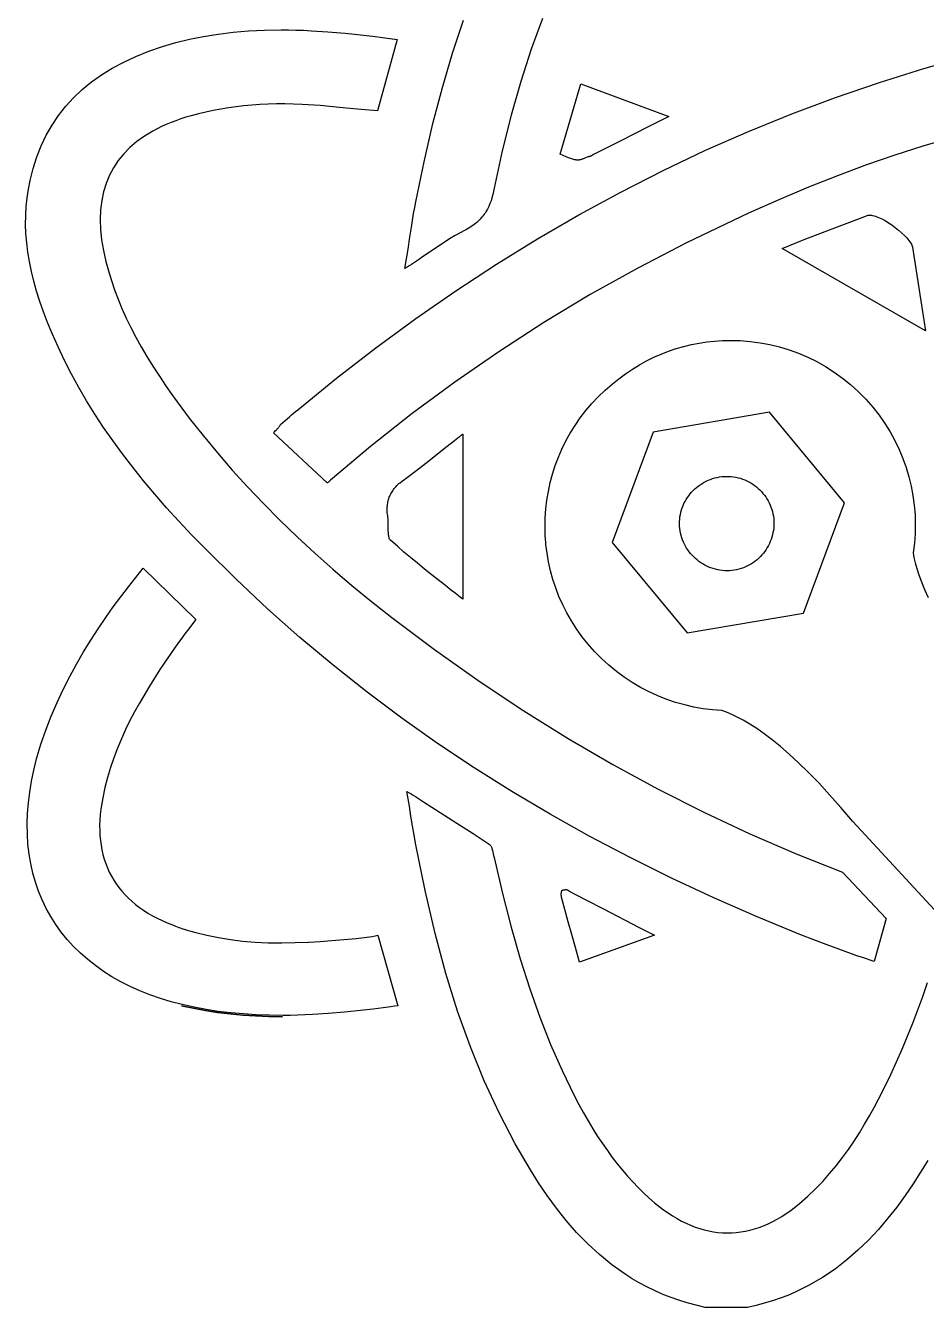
# Model space of a CAD drawing. Extents: x 108 to 148, y -157 to -29.
# Drawn here: x 125.1 to 129.07, y -39.74 to -34.09 of the extents above; entities that cross this region are included whole.
import ezdxf

# ---------------------------------------------------------------- set-up
doc = ezdxf.new("R2010")
doc.units = 0
doc.layers.add('BLACK', color=7, linetype='CONTINUOUS')

msp = doc.modelspace()

# ---------------------------------------------------------------- linework, layer by layer
at = {"layer": 'BLACK', "linetype": 'CONTINUOUS'}
for p, q in [((126.980454, -34.20645), (127.028554, -34.061927)), ((127.377722, -34.05355), (127.327411, -34.189129)), ((125.820677, -34.145633), (125.882883, -34.132993)), ((125.882883, -34.132993), (125.946901, -34.122562)), ((125.946901, -34.122562), (126.012903, -34.11438)), ((126.012903, -34.11438), (126.081062, -34.108486)), ((126.081062, -34.108486), (126.151549, -34.104921)), ((126.151549, -34.104921), (126.224536, -34.103724)), ((126.224536, -34.103724), (126.256794, -34.103983)), ((126.256794, -34.103983), (126.28988, -34.104742)), ((126.28988, -34.104742), (126.323825, -34.105971)), ((126.323825, -34.105971), (126.358662, -34.107639)), ((126.358662, -34.107639), (126.431149, -34.112177)), ((126.431149, -34.112177), (126.507605, -34.118117)), ((126.507605, -34.118117), (126.54791, -34.122394)), ((126.54791, -34.122394), (126.588533, -34.126936)), ((126.588533, -34.126936), (126.629684, -34.132007)), ((126.629684, -34.132007), (126.671576, -34.137872)), ((126.671576, -34.137872), (126.736769, -34.146339)), ((125.641063, -34.198079), (125.701016, -34.177384)), ((125.701016, -34.177384), (125.760112, -34.160444)), ((125.760112, -34.160444), (125.820677, -34.145633)), ((126.736769, -34.146339), (126.648999, -34.460452)), ((127.327411, -34.189129), (127.281082, -34.331203)), ((125.480215, -34.272987), (125.53067, -34.245872)), ((125.53067, -34.245872), (125.584284, -34.220906)), ((125.584284, -34.220906), (125.641063, -34.198079)), ((126.935661, -34.358144), (126.980454, -34.20645)), ((129.058525, -34.274844), (129.255235, -34.219996)), ((125.388748, -34.333693), (125.43291, -34.302257)), ((125.43291, -34.302257), (125.480215, -34.272987)), ((128.863185, -34.33545), (129.058525, -34.274844)), ((125.34772, -34.367301), (125.388748, -34.333693)), ((126.893944, -34.517609), (126.935661, -34.358144)), ((127.281082, -34.331203), (127.238533, -34.480404)), ((127.455536, -34.652808), (127.545846, -34.341517)), ((127.545846, -34.341517), (127.933619, -34.485733)), ((128.66926, -34.401797), (128.863185, -34.33545)), ((125.275036, -34.44107), (125.309819, -34.403091)), ((125.309819, -34.403091), (125.34772, -34.367301)), ((128.476797, -34.473867), (128.66926, -34.401797)), ((125.243365, -34.481246), (125.275036, -34.44107)), ((125.860322, -34.47438), (125.828297, -34.48303)), ((125.892703, -34.466527), (125.860322, -34.47438)), ((125.925464, -34.459464), (125.892703, -34.466527)), ((125.958631, -34.453189), (125.925464, -34.459464)), ((125.992227, -34.447696), (125.958631, -34.453189)), ((126.026278, -34.44298), (125.992227, -34.447696)), ((126.060808, -34.439037), (126.026278, -34.44298)), ((126.095843, -34.435863), (126.060808, -34.439037)), ((126.131407, -34.433453), (126.095843, -34.435863)), ((126.167525, -34.431802), (126.131407, -34.433453)), ((126.204222, -34.430907), (126.167525, -34.431802)), ((126.241523, -34.430761), (126.204222, -34.430907)), ((126.279451, -34.431362), (126.241523, -34.430761)), ((126.318033, -34.432703), (126.279451, -34.431362)), ((126.397256, -34.437592), (126.318033, -34.432703)), ((126.43959, -34.442072), (126.397256, -34.437592)), ((126.481924, -34.446341), (126.43959, -34.442072)), ((126.529089, -34.450574), (126.481924, -34.446341)), ((126.578161, -34.454807), (126.529089, -34.450574)), ((126.648999, -34.460452), (126.578161, -34.454807)), ((128.285842, -34.551645), (128.476797, -34.473867)), ((125.189323, -34.568226), (125.214796, -34.523629)), ((125.214796, -34.523629), (125.243365, -34.481246)), ((125.697883, -34.530774), (125.678007, -34.540633)), ((125.718301, -34.521463), (125.697883, -34.530774)), ((125.739256, -34.512698), (125.718301, -34.521463)), ((125.760739, -34.504476), (125.739256, -34.512698)), ((125.782745, -34.496792), (125.760739, -34.504476)), ((125.805266, -34.489645), (125.782745, -34.496792)), ((125.828297, -34.48303), (125.805266, -34.489645)), ((126.855071, -34.685449), (126.893944, -34.517609)), ((127.238533, -34.480404), (127.199563, -34.637364)), ((127.843026, -34.531171), (127.723152, -34.593048)), ((127.933619, -34.485733), (127.843026, -34.531171)), ((125.166937, -34.615045), (125.189323, -34.568226)), ((125.622034, -34.572787), (125.588511, -34.596605)), ((125.65868, -34.551045), (125.622034, -34.572787)), ((125.678007, -34.540633), (125.65868, -34.551045)), ((128.096441, -34.635112), (128.285842, -34.551645)), ((129.176336, -34.581485), (129.054224, -34.617117)), ((125.147631, -34.664095), (125.166937, -34.615045)), ((125.558122, -34.622459), (125.530874, -34.650308)), ((125.588511, -34.596605), (125.558122, -34.622459)), ((127.199563, -34.637364), (127.163969, -34.802715)), ((127.664432, -34.623087), (127.605395, -34.652808)), ((127.723152, -34.593048), (127.664432, -34.623087)), ((127.908641, -34.724251), (128.096441, -34.635112)), ((129.054224, -34.617117), (128.93065, -34.656563)), ((125.131396, -34.715384), (125.147631, -34.664095)), ((125.506776, -34.680112), (125.485837, -34.711829)), ((125.530874, -34.650308), (125.506776, -34.680112)), ((126.818811, -34.862264), (126.855071, -34.685449)), ((127.481729, -34.663921), (127.455536, -34.652808)), ((127.492544, -34.668287), (127.481729, -34.663921)), ((127.502102, -34.671858), (127.492544, -34.668287)), ((127.510602, -34.674636), (127.502102, -34.671858)), ((127.514517, -34.675728), (127.510602, -34.674636)), ((127.518242, -34.676621), (127.514517, -34.675728)), ((127.521801, -34.677315), (127.518242, -34.676621)), ((127.52522, -34.677811), (127.521801, -34.677315)), ((127.528523, -34.678109), (127.52522, -34.677811)), ((127.531735, -34.678208), (127.528523, -34.678109)), ((127.534354, -34.678142), (127.531735, -34.678208)), ((127.536929, -34.677949), (127.534354, -34.678142)), ((127.539475, -34.677631), (127.536929, -34.677949)), ((127.54201, -34.677194), (127.539475, -34.677631)), ((127.544547, -34.676641), (127.54201, -34.677194)), ((127.547104, -34.675976), (127.544547, -34.676641)), ((127.549695, -34.675203), (127.547104, -34.675976)), ((127.552337, -34.674328), (127.549695, -34.675203)), ((127.555045, -34.673353), (127.552337, -34.674328)), ((127.557835, -34.672283), (127.555045, -34.673353)), ((127.563724, -34.669874), (127.557835, -34.672283)), ((127.577174, -34.664097), (127.563724, -34.669874)), ((127.578762, -34.664033), (127.577174, -34.664097)), ((127.580354, -34.663844), (127.578762, -34.664033)), ((127.581955, -34.663539), (127.580354, -34.663844)), ((127.583567, -34.663127), (127.581955, -34.663539)), ((127.585197, -34.662616), (127.583567, -34.663127)), ((127.586847, -34.662014), (127.585197, -34.662616)), ((127.588522, -34.661329), (127.586847, -34.662014)), ((127.590225, -34.66057), (127.588522, -34.661329)), ((127.591962, -34.659744), (127.590225, -34.66057)), ((127.593737, -34.658861), (127.591962, -34.659744)), ((127.597413, -34.656954), (127.593737, -34.658861)), ((127.601288, -34.654914), (127.597413, -34.656954)), ((127.605395, -34.652808), (127.601288, -34.654914)), ((128.805474, -34.699866), (128.678555, -34.747073)), ((128.93065, -34.656563), (128.805474, -34.699866)), ((125.118225, -34.768921), (125.131396, -34.715384)), ((125.468065, -34.74542), (125.45347, -34.780845)), ((125.485837, -34.711829), (125.468065, -34.74542)), ((127.722488, -34.819047), (127.908641, -34.724251)), ((128.678555, -34.747073), (128.549752, -34.798229)), ((125.104789, -34.844898), (125.110606, -34.80672)), ((125.110606, -34.80672), (125.118225, -34.768921)), ((125.44206, -34.818062), (125.433843, -34.85703)), ((125.45347, -34.780845), (125.44206, -34.818062)), ((127.161149, -34.816886), (127.157944, -34.830711)), ((127.163969, -34.802715), (127.161149, -34.816886)), ((128.549752, -34.798229), (128.418926, -34.853378)), ((125.100778, -34.883496), (125.104789, -34.844898)), ((125.433843, -34.85703), (125.428829, -34.897711)), ((126.813766, -34.887804), (126.818811, -34.862264)), ((127.145478, -34.870045), (127.140191, -34.882418)), ((127.150162, -34.857299), (127.145478, -34.870045)), ((127.1543, -34.844185), (127.150162, -34.857299)), ((127.157944, -34.830711), (127.1543, -34.844185)), ((127.538029, -34.919482), (127.722488, -34.819047)), ((128.418926, -34.853378), (128.285935, -34.912566)), ((125.098186, -34.962118), (125.098576, -34.922556)), ((125.098576, -34.922556), (125.100778, -34.883496)), ((125.428829, -34.897711), (125.427025, -34.940062)), ((126.800783, -34.965805), (126.809149, -34.913598)), ((126.809149, -34.913598), (126.813766, -34.887804)), ((127.111948, -34.928012), (127.107508, -34.933258)), ((127.116171, -34.922663), (127.111948, -34.928012)), ((127.120182, -34.917212), (127.116171, -34.922663)), ((127.123989, -34.91166), (127.120182, -34.917212)), ((127.127598, -34.906008), (127.123989, -34.91166)), ((127.13425, -34.894408), (127.127598, -34.906008)), ((127.140191, -34.882418), (127.13425, -34.894408)), ((127.355309, -35.025538), (127.538029, -34.919482)), ((128.285935, -34.912566), (128.012896, -35.043238)), ((128.743623, -34.947494), (128.813728, -34.921564)), ((128.813728, -34.921564), (128.822197, -34.921564)), ((128.822197, -34.921564), (128.827426, -34.921842)), ((128.827426, -34.921842), (128.833038, -34.922656)), ((128.833038, -34.922656), (128.838999, -34.92398)), ((128.838999, -34.92398), (128.845273, -34.925788)), ((128.845273, -34.925788), (128.851826, -34.928051)), ((128.851826, -34.928051), (128.858625, -34.930743)), ((128.858625, -34.930743), (128.87282, -34.937307)), ((125.099612, -35.002224), (125.098186, -34.962118)), ((125.427025, -34.940062), (125.428441, -34.984044)), ((125.428441, -34.984044), (125.433086, -35.029616)), ((126.792894, -35.018593), (126.800783, -34.965805)), ((127.042331, -34.983902), (127.029644, -34.990384)), ((127.049617, -34.97985), (127.042331, -34.983902)), ((127.056611, -34.975684), (127.049617, -34.97985)), ((127.063319, -34.971407), (127.056611, -34.975684)), ((127.069748, -34.967018), (127.063319, -34.971407)), ((127.075905, -34.962519), (127.069748, -34.967018)), ((127.081796, -34.95791), (127.075905, -34.962519)), ((127.087429, -34.953193), (127.081796, -34.95791)), ((127.092809, -34.948368), (127.087429, -34.953193)), ((127.097945, -34.943437), (127.092809, -34.948368)), ((127.102842, -34.9384), (127.097945, -34.943437)), ((127.107508, -34.933258), (127.102842, -34.9384)), ((128.530661, -35.029091), (128.673252, -34.97427)), ((128.673252, -34.97427), (128.743623, -34.947494)), ((128.87282, -34.937307), (128.887584, -34.945263)), ((128.887584, -34.945263), (128.902643, -34.954396)), ((128.902643, -34.954396), (128.917721, -34.964489)), ((128.917721, -34.964489), (128.932545, -34.975328)), ((128.932545, -34.975328), (128.94684, -34.986695)), ((128.94684, -34.986695), (128.960331, -34.998376)), ((125.102857, -35.042915), (125.099612, -35.002224)), ((125.107924, -35.084234), (125.102857, -35.042915)), ((125.433086, -35.029616), (125.440967, -35.076737)), ((126.784662, -35.071673), (126.792894, -35.018593)), ((126.943271, -35.041899), (126.84421, -35.108362)), ((126.967689, -35.026258), (126.943271, -35.041899)), ((126.992245, -35.011286), (126.967689, -35.026258)), ((127.01708, -34.997121), (126.992245, -35.011286)), ((127.029644, -34.990384), (127.01708, -34.997121)), ((127.174375, -35.1372), (127.355309, -35.025538)), ((128.012896, -35.043238), (127.797938, -35.154521)), ((128.434422, -35.068884), (128.530661, -35.029091)), ((128.960331, -34.998376), (128.972744, -35.010155)), ((128.972744, -35.010155), (128.983804, -35.021815)), ((128.983804, -35.021815), (128.993237, -35.033141)), ((128.993237, -35.033141), (128.997257, -35.038612)), ((128.997257, -35.038612), (129.000768, -35.043918)), ((129.000768, -35.043918), (129.003735, -35.049032)), ((125.114817, -35.12622), (125.107924, -35.084234)), ((125.440967, -35.076737), (125.452095, -35.125368)), ((126.770552, -35.15634), (126.784662, -35.071673)), ((129.065471, -35.430975), (128.434422, -35.068884)), ((129.003735, -35.049032), (129.006124, -35.053928)), ((129.006124, -35.053928), (129.007899, -35.058579)), ((129.007899, -35.058579), (129.009028, -35.062958)), ((129.009028, -35.062958), (129.051359, -35.33756)), ((125.123539, -35.168916), (125.114817, -35.12622)), ((125.452095, -35.125368), (125.463381, -35.167158)), ((126.780164, -35.150921), (126.770552, -35.15634)), ((126.78972, -35.145271), (126.780164, -35.150921)), ((126.79919, -35.139423), (126.78972, -35.145271)), ((126.808545, -35.133409), (126.79919, -35.139423)), ((126.817754, -35.127263), (126.808545, -35.133409)), ((126.826788, -35.121018), (126.817754, -35.127263)), ((126.835617, -35.114706), (126.826788, -35.121018)), ((126.84421, -35.108362), (126.835617, -35.114706)), ((126.995273, -35.25445), (127.174375, -35.1372)), ((127.797938, -35.154521), (127.588107, -35.271727)), ((125.134093, -35.212363), (125.123539, -35.168916)), ((125.146482, -35.256601), (125.134093, -35.212363)), ((125.463381, -35.167158), (125.476092, -35.208763)), ((125.476092, -35.208763), (125.490256, -35.25026)), ((125.160711, -35.301673), (125.146482, -35.256601)), ((125.490256, -35.25026), (125.505903, -35.291729)), ((126.818049, -35.377271), (126.995273, -35.25445)), ((125.176781, -35.34762), (125.160711, -35.301673)), ((125.505903, -35.291729), (125.523061, -35.333247)), ((127.588107, -35.271727), (127.383501, -35.394695)), ((125.194697, -35.394483), (125.176781, -35.34762)), ((125.523061, -35.333247), (125.541759, -35.374893)), ((125.541759, -35.374893), (125.562027, -35.416746)), ((126.642751, -35.505646), (126.818049, -35.377271)), ((129.051359, -35.33756), (129.065471, -35.430975)), ((125.214462, -35.442303), (125.194697, -35.394483)), ((125.562027, -35.416746), (125.583893, -35.458884)), ((127.383501, -35.394695), (127.18422, -35.523262)), ((125.241317, -35.502535), (125.214462, -35.442303)), ((125.583893, -35.458884), (125.607386, -35.501385)), ((128, -35.5), (128.033788, -35.491841)), ((128.033788, -35.491841), (128.067806, -35.485183)), ((128.067806, -35.485183), (128.10201, -35.480018)), ((128.10201, -35.480018), (128.136353, -35.476339)), ((128.136353, -35.476339), (128.170793, -35.474137)), ((128.170793, -35.474137), (128.205284, -35.473404)), ((128.205284, -35.473404), (128.249261, -35.474565)), ((128.249261, -35.474565), (128.293073, -35.478042)), ((128.293073, -35.478042), (128.33662, -35.483834)), ((128.33662, -35.483834), (128.379803, -35.491934)), ((128.379803, -35.491934), (128.422523, -35.50234)), ((125.269957, -35.562311), (125.241317, -35.502535)), ((125.607386, -35.501385), (125.632536, -35.54433)), ((125.632536, -35.54433), (125.65937, -35.587795)), ((126.469424, -35.639558), (126.642751, -35.505646)), ((127.18422, -35.523262), (126.990363, -35.657266)), ((127.83607, -35.563587), (127.868039, -35.547805)), ((127.868039, -35.547805), (127.900462, -35.533563)), ((127.900462, -35.533563), (127.933292, -35.520853)), ((127.933292, -35.520853), (127.966487, -35.509668)), ((127.966487, -35.509668), (128, -35.5)), ((128.422523, -35.50234), (128.464681, -35.515046)), ((128.464681, -35.515046), (128.506178, -35.53005)), ((128.506178, -35.53005), (128.546914, -35.547346)), ((128.546914, -35.547346), (128.58679, -35.566931)), ((125.300438, -35.621708), (125.269957, -35.562311)), ((125.65937, -35.587795), (125.687919, -35.631859)), ((127.743328, -35.620255), (127.77367, -35.599804)), ((127.77367, -35.599804), (127.804599, -35.580918)), ((127.804599, -35.580918), (127.83607, -35.563587)), ((128.58679, -35.566931), (128.625707, -35.588801)), ((128.625707, -35.588801), (128.663565, -35.612951)), ((125.33282, -35.680798), (125.300438, -35.621708)), ((125.687919, -35.631859), (125.71821, -35.676602)), ((126.298114, -35.778991), (126.469424, -35.639558)), ((126.990363, -35.657266), (126.802029, -35.796546)), ((127.65284, -35.693315), (127.684584, -35.66588)), ((127.684584, -35.66588), (127.713618, -35.642278)), ((127.713618, -35.642278), (127.743328, -35.620255)), ((128.663565, -35.612951), (128.700267, -35.639377)), ((128.700267, -35.639377), (128.735711, -35.668075)), ((125.367159, -35.739657), (125.33282, -35.680798)), ((125.71821, -35.676602), (125.750273, -35.722101)), ((125.750273, -35.722101), (125.819832, -35.815683)), ((127.594648, -35.751928), (127.622859, -35.722023)), ((127.622859, -35.722023), (127.65284, -35.693315)), ((128.735711, -35.668075), (128.7698, -35.699042)), ((128.7698, -35.699042), (128.802433, -35.732272)), ((125.403514, -35.798359), (125.367159, -35.739657)), ((126.288704, -35.786526), (126.298114, -35.778991)), ((127.568214, -35.782958), (127.594648, -35.751928)), ((128.802433, -35.732272), (128.833513, -35.767762)), ((128.833513, -35.767762), (128.861048, -35.803262)), ((125.441943, -35.856979), (125.403514, -35.798359)), ((125.819832, -35.815683), (125.880829, -35.893134)), ((126.221631, -35.844184), (126.232059, -35.83563)), ((126.232059, -35.83563), (126.242035, -35.827132)), ((126.242035, -35.827132), (126.261037, -35.810423)), ((126.261037, -35.810423), (126.270268, -35.802272)), ((126.270268, -35.802272), (126.279456, -35.794297)), ((126.279456, -35.794297), (126.288704, -35.786526)), ((126.802029, -35.796546), (126.619317, -35.940938)), ((127.520702, -35.848102), (127.543563, -35.815041)), ((127.543563, -35.815041), (127.568214, -35.782958)), ((128.378004, -35.790339), (127.865771, -35.87811)), ((128.70905, -36.189402), (128.378004, -35.790339)), ((128.861048, -35.803262), (128.886401, -35.839754)), ((125.482503, -35.91559), (125.441943, -35.856979)), ((126.190587, -35.880873), (126.194815, -35.87675)), ((126.428218, -36.101571), (126.190587, -35.880873)), ((126.194815, -35.87675), (126.19901, -35.872759)), ((126.19901, -35.872759), (126.203138, -35.868768)), ((126.203138, -35.868768), (126.205167, -35.866731)), ((126.205167, -35.866731), (126.207168, -35.864645)), ((126.207168, -35.864645), (126.209135, -35.862492)), ((126.209135, -35.862492), (126.211065, -35.860257)), ((126.211065, -35.860257), (126.212953, -35.857923)), ((126.212953, -35.857923), (126.214796, -35.855473)), ((126.214796, -35.855473), (126.21659, -35.85289)), ((126.21659, -35.85289), (126.218329, -35.850159)), ((126.218329, -35.850159), (126.220011, -35.847262)), ((126.220011, -35.847262), (126.221631, -35.844184)), ((127.017171, -35.893275), (127.019084, -35.891881)), ((127.019084, -35.891881), (127.02008, -35.891124)), ((127.02008, -35.891124), (127.021096, -35.890321)), ((127.021096, -35.890321), (127.022129, -35.889469)), ((127.022129, -35.889469), (127.023174, -35.888563)), ((127.023174, -35.888563), (127.024227, -35.887599)), ((127.024227, -35.887599), (127.025285, -35.886573)), ((127.025285, -35.886573), (127.025285, -36.613859)), ((127.480379, -35.916868), (127.499639, -35.882069)), ((127.499639, -35.882069), (127.520702, -35.848102)), ((127.865771, -35.87811), (127.684584, -36.364662)), ((128.886401, -35.839754), (128.909571, -35.877158)), ((128.909571, -35.877158), (128.930556, -35.915395)), ((125.525253, -35.974267), (125.482503, -35.91559)), ((125.880829, -35.893134), (125.94397, -35.969547)), ((126.619317, -35.940938), (126.442328, -36.090282)), ((126.862973, -36.01456), (126.957551, -35.940195)), ((126.957551, -35.940195), (126.988597, -35.914795)), ((126.988597, -35.914795), (127.011174, -35.897861)), ((127.011174, -35.897861), (127.011735, -35.897331)), ((127.011735, -35.897331), (127.012359, -35.896797)), ((127.012359, -35.896797), (127.013041, -35.896255)), ((127.013041, -35.896255), (127.013776, -35.895701)), ((127.013776, -35.895701), (127.017171, -35.893275)), ((127.46293, -35.952427), (127.480379, -35.916868)), ((128.930556, -35.915395), (128.949357, -35.954384)), ((125.57025, -36.033084), (125.525253, -35.974267)), ((125.94397, -35.969547), (126.009343, -36.045009)), ((127.433492, -36.02553), (127.447299, -35.988672)), ((127.447299, -35.988672), (127.46293, -35.952427)), ((128.949357, -35.954384), (128.965973, -35.994045)), ((128.965973, -35.994045), (128.980403, -36.034299)), ((125.617552, -36.092117), (125.57025, -36.033084)), ((126.009343, -36.045009), (126.077033, -36.119605)), ((126.793902, -36.067533), (126.81694, -36.050129)), ((126.81694, -36.050129), (126.862973, -36.01456)), ((127.421516, -36.062928), (127.433492, -36.02553)), ((128.980403, -36.034299), (128.992648, -36.075066)), ((125.667218, -36.151439), (125.617552, -36.092117)), ((126.429275, -36.10101), (126.428218, -36.101571)), ((126.430329, -36.100391), (126.429275, -36.10101)), ((126.431374, -36.099723), (126.430329, -36.100391)), ((126.432407, -36.099013), (126.431374, -36.099723)), ((126.433423, -36.09827), (126.432407, -36.099013)), ((126.434419, -36.097503), (126.433423, -36.09827)), ((126.43539, -36.096719), (126.434419, -36.097503)), ((126.436332, -36.095926), (126.43539, -36.096719)), ((126.438112, -36.09435), (126.436332, -36.095926)), ((126.439727, -36.092839), (126.438112, -36.09435)), ((126.442328, -36.090282), (126.439727, -36.092839)), ((126.727344, -36.122601), (126.731268, -36.118163)), ((126.731268, -36.118163), (126.735411, -36.113783)), ((126.735411, -36.113783), (126.739777, -36.109462)), ((126.739777, -36.109462), (126.744366, -36.105197)), ((126.744366, -36.105197), (126.74918, -36.100988)), ((126.74918, -36.100988), (126.759491, -36.092734)), ((126.759491, -36.092734), (126.770721, -36.084693)), ((126.770721, -36.084693), (126.793902, -36.067533)), ((127.403085, -36.139053), (127.411378, -36.100794)), ((127.411378, -36.100794), (127.421516, -36.062928)), ((128.056386, -36.121859), (128.064285, -36.11557)), ((128.064285, -36.11557), (128.072479, -36.109656)), ((128.072479, -36.109656), (128.080953, -36.104132)), ((128.080953, -36.104132), (128.089692, -36.099013)), ((128.089692, -36.099013), (128.09868, -36.094312)), ((128.09868, -36.094312), (128.107902, -36.090044)), ((128.107902, -36.090044), (128.117344, -36.086223)), ((128.117344, -36.086223), (128.126991, -36.082865)), ((128.126991, -36.082865), (128.136827, -36.079984)), ((128.136827, -36.079984), (128.146837, -36.077594)), ((128.146837, -36.077594), (128.157007, -36.07571)), ((128.157007, -36.07571), (128.167321, -36.074347)), ((128.167321, -36.074347), (128.177765, -36.073518)), ((128.177765, -36.073518), (128.188322, -36.073238)), ((128.188322, -36.073238), (128.19888, -36.073261)), ((128.19888, -36.073261), (128.209324, -36.07385)), ((128.209324, -36.07385), (128.21964, -36.074989)), ((128.21964, -36.074989), (128.229813, -36.076663)), ((128.229813, -36.076663), (128.239828, -36.078857)), ((128.239828, -36.078857), (128.249672, -36.081557)), ((128.249672, -36.081557), (128.25933, -36.084747)), ((128.25933, -36.084747), (128.268786, -36.088412)), ((128.268786, -36.088412), (128.278028, -36.092537)), ((128.278028, -36.092537), (128.287039, -36.097107)), ((128.287039, -36.097107), (128.295806, -36.102108)), ((128.295806, -36.102108), (128.304314, -36.107523)), ((128.304314, -36.107523), (128.312548, -36.113338)), ((128.312548, -36.113338), (128.320495, -36.119539)), ((128.992648, -36.075066), (129.002707, -36.116267)), ((129.002707, -36.116267), (129.01058, -36.157821)), ((125.719304, -36.211125), (125.667218, -36.151439)), ((126.077033, -36.119605), (126.147127, -36.193423)), ((126.698273, -36.175561), (126.699878, -36.170415)), ((126.699878, -36.170415), (126.701686, -36.165339)), ((126.701686, -36.165339), (126.703698, -36.160331)), ((126.703698, -36.160331), (126.705916, -36.15539)), ((126.705916, -36.15539), (126.708342, -36.150514)), ((126.708342, -36.150514), (126.710977, -36.145705)), ((126.710977, -36.145705), (126.713823, -36.140959)), ((126.713823, -36.140959), (126.71688, -36.136277)), ((126.71688, -36.136277), (126.720152, -36.131657)), ((126.720152, -36.131657), (126.72364, -36.127099)), ((126.72364, -36.127099), (126.727344, -36.122601)), ((127.396644, -36.177632), (127.403085, -36.139053)), ((128.005604, -36.18393), (128.010605, -36.175163)), ((128.010605, -36.175163), (128.01602, -36.166655)), ((128.01602, -36.166655), (128.021836, -36.158421)), ((128.021836, -36.158421), (128.028036, -36.150474)), ((128.028036, -36.150474), (128.034606, -36.14283)), ((128.034606, -36.14283), (128.041531, -36.135503)), ((128.041531, -36.135503), (128.048796, -36.128508)), ((128.048796, -36.128508), (128.056386, -36.121859)), ((128.320495, -36.119539), (128.328139, -36.126109)), ((128.328139, -36.126109), (128.335466, -36.133034)), ((128.335466, -36.133034), (128.342461, -36.140299)), ((128.342461, -36.140299), (128.34911, -36.147888)), ((128.34911, -36.147888), (128.355399, -36.155788)), ((128.355399, -36.155788), (128.361313, -36.163982)), ((128.361313, -36.163982), (128.366837, -36.172456)), ((128.366837, -36.172456), (128.371956, -36.181194)), ((129.01058, -36.157821), (129.016266, -36.199649)), ((125.773869, -36.271249), (125.719304, -36.211125)), ((126.147127, -36.193423), (126.219712, -36.266548)), ((126.692537, -36.219316), (126.692578, -36.213586)), ((126.693018, -36.231009), (126.692537, -36.219316)), ((126.692578, -36.213586), (126.692809, -36.207932)), ((126.692809, -36.207932), (126.693231, -36.202353)), ((126.694239, -36.243019), (126.693018, -36.231009)), ((126.693231, -36.202353), (126.693847, -36.19685)), ((126.693847, -36.19685), (126.694657, -36.191419)), ((126.694657, -36.191419), (126.695664, -36.186062)), ((126.695664, -36.186062), (126.696868, -36.180776)), ((126.696868, -36.180776), (126.698273, -36.175561)), ((127.389343, -36.255462), (127.392061, -36.21646)), ((127.392061, -36.21646), (127.396644, -36.177632)), ((127.985159, -36.241156), (127.987354, -36.231141)), ((127.987354, -36.231141), (127.990054, -36.221297)), ((127.990054, -36.221297), (127.993244, -36.211639)), ((127.993244, -36.211639), (127.996909, -36.202183)), ((127.996909, -36.202183), (128.001034, -36.192942)), ((128.001034, -36.192942), (128.005604, -36.18393)), ((128.371956, -36.181194), (128.376657, -36.190182)), ((128.376657, -36.190182), (128.380925, -36.199405)), ((128.380925, -36.199405), (128.384745, -36.208847)), ((128.384745, -36.208847), (128.388103, -36.218493)), ((128.388103, -36.218493), (128.390985, -36.228329)), ((128.390985, -36.228329), (128.393374, -36.23834)), ((128.527865, -36.675953), (128.70905, -36.189402)), ((129.016266, -36.199649), (129.019764, -36.24167)), ((125.830971, -36.331886), (125.773869, -36.271249)), ((126.219712, -36.266548), (126.294876, -36.339067)), ((126.694736, -36.245697), (126.694239, -36.243019)), ((126.695171, -36.248438), (126.694736, -36.245697)), ((126.695871, -36.254092), (126.695171, -36.248438)), ((126.696372, -36.259951), (126.695871, -36.254092)), ((126.696708, -36.265985), (126.696372, -36.259951)), ((126.696912, -36.272165), (126.696708, -36.265985)), ((126.697017, -36.27846), (126.696912, -36.272165)), ((126.697061, -36.291279), (126.697017, -36.27846)), ((127.388498, -36.294565), (127.389343, -36.255462)), ((127.981735, -36.282647), (127.981758, -36.272089)), ((127.982014, -36.293196), (127.981735, -36.282647)), ((127.981758, -36.272089), (127.982346, -36.261645)), ((127.982346, -36.261645), (127.983485, -36.251329)), ((127.983485, -36.251329), (127.985159, -36.241156)), ((128.393374, -36.23834), (128.395259, -36.248509)), ((128.395259, -36.248509), (128.396622, -36.258824)), ((128.396622, -36.258824), (128.397451, -36.269267)), ((128.397451, -36.269267), (128.397731, -36.279825)), ((128.397731, -36.279825), (128.397467, -36.290382)), ((129.019764, -36.24167), (129.021074, -36.283806)), ((129.021074, -36.283806), (129.020197, -36.325976)), ((125.890667, -36.39311), (125.830971, -36.331886)), ((126.294876, -36.339067), (126.372704, -36.411066)), ((126.697083, -36.301824), (126.697061, -36.291279)), ((126.697237, -36.312137), (126.697083, -36.301824)), ((126.697656, -36.321987), (126.697237, -36.312137)), ((126.698006, -36.326666), (126.697656, -36.321987)), ((126.698472, -36.331143), (126.698006, -36.326666)), ((126.69907, -36.335388), (126.698472, -36.331143)), ((126.699817, -36.339372), (126.69907, -36.335388)), ((126.70073, -36.343068), (126.699817, -36.339372)), ((126.701824, -36.346445), (126.70073, -36.343068)), ((127.389532, -36.333696), (127.388498, -36.294565)), ((127.391844, -36.364662), (127.389532, -36.333696)), ((127.982843, -36.303617), (127.982014, -36.293196)), ((127.984207, -36.313895), (127.982843, -36.303617)), ((127.986091, -36.324016), (127.984207, -36.313895)), ((127.988481, -36.333968), (127.986091, -36.324016)), ((127.991362, -36.343736), (127.988481, -36.333968)), ((127.99472, -36.353308), (127.991362, -36.343736)), ((128.388606, -36.341175), (128.385408, -36.350832)), ((128.391344, -36.331331), (128.388606, -36.341175)), ((128.393611, -36.321315), (128.391344, -36.331331)), ((128.395396, -36.311142), (128.393611, -36.321315)), ((128.396685, -36.300826), (128.395396, -36.311142)), ((128.397467, -36.290382), (128.396685, -36.300826)), ((129.020197, -36.325976), (129.017131, -36.3681)), ((126.026073, -36.52695), (125.890667, -36.39311)), ((126.703117, -36.349474), (126.701824, -36.346445)), ((126.704624, -36.352128), (126.703117, -36.349474)), ((126.706363, -36.354376), (126.704624, -36.352128)), ((126.707325, -36.355339), (126.706363, -36.354376)), ((126.708351, -36.35619), (126.707325, -36.355339)), ((126.737168, -36.381557), (126.708351, -36.35619)), ((126.76628, -36.406673), (126.737168, -36.381557)), ((127.392451, -36.372783), (127.391844, -36.364662)), ((127.397263, -36.411751), (127.392451, -36.372783)), ((127.684584, -36.364662), (128.015631, -36.763724)), ((127.99854, -36.36267), (127.99472, -36.353308)), ((128.002808, -36.371808), (127.99854, -36.36267)), ((128.00751, -36.380709), (128.002808, -36.371808)), ((128.012629, -36.38936), (128.00751, -36.380709)), ((128.018153, -36.397746), (128.012629, -36.38936)), ((128.024067, -36.405854), (128.018153, -36.397746)), ((128.362949, -36.395817), (128.357247, -36.404051)), ((128.368264, -36.387309), (128.362949, -36.395817)), ((128.373179, -36.378542), (128.368264, -36.387309)), ((128.377683, -36.36953), (128.373179, -36.378542)), ((128.381763, -36.360289), (128.377683, -36.36953)), ((128.385408, -36.350832), (128.381763, -36.360289)), ((129.017131, -36.3681), (129.011876, -36.4101)), ((126.372704, -36.411066), (126.453284, -36.482632)), ((126.795717, -36.431577), (126.76628, -36.406673)), ((126.825507, -36.456309), (126.795717, -36.431577)), ((126.855681, -36.480909), (126.825507, -36.456309)), ((127.403974, -36.450528), (127.397263, -36.411751)), ((127.412592, -36.489042), (127.403974, -36.450528)), ((128.030356, -36.413672), (128.024067, -36.405854)), ((128.037005, -36.421185), (128.030356, -36.413672)), ((128.044, -36.42838), (128.037005, -36.421185)), ((128.051327, -36.435243), (128.044, -36.42838)), ((128.058971, -36.441761), (128.051327, -36.435243)), ((128.066918, -36.447921), (128.058971, -36.441761)), ((128.075152, -36.453709), (128.066918, -36.447921)), ((128.08366, -36.459111), (128.075152, -36.453709)), ((128.307482, -36.452816), (128.299109, -36.45834)), ((128.315563, -36.446902), (128.307482, -36.452816)), ((128.32334, -36.440613), (128.315563, -36.446902)), ((128.330801, -36.433964), (128.32334, -36.440613)), ((128.337934, -36.426969), (128.330801, -36.433964)), ((128.344728, -36.419642), (128.337934, -36.426969)), ((128.351169, -36.411998), (128.344728, -36.419642)), ((128.357247, -36.404051), (128.351169, -36.411998)), ((129.011876, -36.4101), (129.015285, -36.430902)), ((129.015285, -36.430902), (129.020366, -36.454084)), ((129.020366, -36.454084), (129.027335, -36.479704)), ((125.551163, -36.560059), (125.616093, -36.47799)), ((125.616093, -36.47799), (125.84808, -36.704333)), ((126.453284, -36.482632), (126.536703, -36.553851)), ((126.886268, -36.505415), (126.855681, -36.480909)), ((126.948802, -36.55431), (126.886268, -36.505415)), ((127.423122, -36.527217), (127.412592, -36.489042)), ((128.092427, -36.464114), (128.08366, -36.459111)), ((128.101439, -36.468705), (128.092427, -36.464114)), ((128.11068, -36.472869), (128.101439, -36.468705)), ((128.120136, -36.476595), (128.11068, -36.472869)), ((128.129794, -36.479867), (128.120136, -36.476595)), ((128.139638, -36.482673), (128.129794, -36.479867)), ((128.149653, -36.484999), (128.139638, -36.482673)), ((128.159826, -36.486832), (128.149653, -36.484999)), ((128.170142, -36.488157), (128.159826, -36.486832)), ((128.180586, -36.488963), (128.170142, -36.488157)), ((128.191143, -36.489234), (128.180586, -36.488963)), ((128.201941, -36.488954), (128.191143, -36.489234)), ((128.212579, -36.488126), (128.201941, -36.488954)), ((128.223043, -36.486762), (128.212579, -36.488126)), ((128.233323, -36.484878), (128.223043, -36.486762)), ((128.243406, -36.482488), (128.233323, -36.484878)), ((128.253281, -36.479607), (128.243406, -36.482488)), ((128.262935, -36.476249), (128.253281, -36.479607)), ((128.272357, -36.472428), (128.262935, -36.476249)), ((128.281535, -36.468161), (128.272357, -36.472428)), ((128.290456, -36.463459), (128.281535, -36.468161)), ((128.299109, -36.45834), (128.290456, -36.463459)), ((129.027335, -36.479704), (129.036407, -36.507819)), ((129.036407, -36.507819), (129.047799, -36.538487)), ((125.484692, -36.649079), (125.551163, -36.560059)), ((126.165002, -36.656932), (126.026073, -36.52695)), ((126.536703, -36.553851), (126.623047, -36.62481)), ((126.970216, -36.571244), (126.948802, -36.55431)), ((127.435573, -36.564982), (127.423122, -36.527217)), ((127.44995, -36.602264), (127.435573, -36.564982)), ((129.047799, -36.538487), (129.061728, -36.571767)), ((126.623047, -36.62481), (126.712403, -36.695594)), ((126.99142, -36.588177), (126.970216, -36.571244)), ((127.013997, -36.605392), (126.99142, -36.588177)), ((127.025285, -36.613859), (127.013997, -36.605392)), ((127.466261, -36.638989), (127.44995, -36.602264)), ((129.061728, -36.571767), (129.078409, -36.607715)), ((125.451398, -36.696136), (125.484692, -36.649079)), ((126.307524, -36.783101), (126.165002, -36.656932)), ((127.484512, -36.675083), (127.466261, -36.638989)), ((127.50471, -36.710475), (127.484512, -36.675083)), ((128.015632, -36.763724), (128.527865, -36.675953)), ((125.41834, -36.744859), (125.451398, -36.696136)), ((125.84808, -36.704333), (125.817036, -36.746666)), ((126.712403, -36.695594), (126.900498, -36.836987)), ((127.526863, -36.745091), (127.50471, -36.710475)), ((125.353768, -36.847208), (125.385728, -36.795225)), ((125.385728, -36.795225), (125.41834, -36.744859)), ((125.786313, -36.786022), (125.776431, -36.799477)), ((125.79635, -36.772715), (125.786313, -36.786022)), ((125.806579, -36.759586), (125.79635, -36.772715)), ((125.817036, -36.746666), (125.806579, -36.759586)), ((126.45371, -36.905502), (126.307524, -36.783101)), ((127.550976, -36.778858), (127.526863, -36.745091)), ((127.577057, -36.811702), (127.550976, -36.778858)), ((128.015631, -36.763724), (128.015632, -36.763724)), ((125.322668, -36.900785), (125.353768, -36.847208)), ((125.756989, -36.826716), (125.737732, -36.854193)), ((125.776431, -36.799477), (125.756989, -36.826716)), ((126.900498, -36.836987), (127.101684, -36.978721)), ((127.606483, -36.845207), (127.577057, -36.811702)), ((127.63734, -36.876718), (127.606483, -36.845207)), ((125.292635, -36.955933), (125.322668, -36.900785)), ((125.737732, -36.854193), (125.690277, -36.925098)), ((126.603629, -37.024178), (126.45371, -36.905502)), ((127.669537, -36.906229), (127.63734, -36.876718)), ((127.702981, -36.933737), (127.669537, -36.906229)), ((125.263877, -37.012627), (125.292635, -36.955933)), ((125.690277, -36.925098), (125.64395, -36.997888)), ((127.737584, -36.959237), (127.702981, -36.933737)), ((127.773253, -36.982725), (127.737584, -36.959237)), ((125.236601, -37.070843), (125.263877, -37.012627)), ((125.64395, -36.997888), (125.599614, -37.072861)), ((127.101684, -36.978721), (127.294935, -37.106964)), ((127.809897, -37.004198), (127.773253, -36.982725)), ((127.847426, -37.023651), (127.809897, -37.004198)), ((125.211016, -37.130557), (125.236601, -37.070843)), ((125.599614, -37.072861), (125.578462, -37.111259)), ((126.757353, -37.139175), (126.603629, -37.024178)), ((127.885749, -37.04108), (127.847426, -37.023651)), ((127.924775, -37.05648), (127.885749, -37.04108)), ((127.964413, -37.069848), (127.924775, -37.05648)), ((128.004571, -37.08118), (127.964413, -37.069848)), ((125.187328, -37.191745), (125.211016, -37.130557)), ((125.578462, -37.111259), (125.558132, -37.150314)), ((127.294935, -37.106964), (127.490401, -37.228589)), ((128.04516, -37.090471), (128.004571, -37.08118)), ((128.086087, -37.097718), (128.04516, -37.090471)), ((128.127263, -37.102915), (128.086087, -37.097718)), ((128.168596, -37.10606), (128.127263, -37.102915)), ((128.189191, -37.113394), (128.168596, -37.10606)), ((128.21173, -37.122747), (128.189191, -37.113394)), ((128.236239, -37.134351), (128.21173, -37.122747)), ((128.262743, -37.148437), (128.236239, -37.134351)), ((125.165745, -37.254384), (125.187328, -37.191745)), ((125.538731, -37.190064), (125.520368, -37.230546)), ((125.558132, -37.150314), (125.538731, -37.190064)), ((126.914952, -37.250537), (126.757353, -37.139175)), ((128.291268, -37.165239), (128.262743, -37.148437)), ((128.321839, -37.184988), (128.291268, -37.165239)), ((128.354482, -37.207917), (128.321839, -37.184988)), ((125.520368, -37.230546), (125.503149, -37.271796)), ((127.490401, -37.228589), (127.687918, -37.343593)), ((128.389223, -37.234259), (128.354482, -37.207917)), ((128.426087, -37.264245), (128.389223, -37.234259)), ((125.146475, -37.318448), (125.165745, -37.254384)), ((125.503149, -37.271796), (125.487184, -37.313853)), ((127.076495, -37.35831), (126.914952, -37.250537)), ((128.465099, -37.298108), (128.426087, -37.264245)), ((128.506287, -37.336081), (128.465099, -37.298108)), ((125.134255, -37.367992), (125.146475, -37.318448)), ((125.472579, -37.356753), (125.459444, -37.400534)), ((125.487184, -37.313853), (125.472579, -37.356753)), ((127.242053, -37.462536), (127.076495, -37.35831)), ((127.687918, -37.343593), (127.88732, -37.451972)), ((128.549674, -37.378395), (128.506287, -37.336081)), ((125.116203, -37.465144), (125.124163, -37.416903)), ((125.124163, -37.416903), (125.134255, -37.367992)), ((125.459444, -37.400534), (125.447885, -37.445232)), ((128.595287, -37.425283), (128.549674, -37.378395)), ((125.110378, -37.512679), (125.116203, -37.465144)), ((125.447885, -37.445232), (125.438011, -37.490886)), ((126.79059, -37.527637), (126.779019, -37.462727)), ((126.779019, -37.462727), (126.788631, -37.46814)), ((126.788631, -37.46814), (126.798188, -37.473751)), ((126.798188, -37.473751), (126.807659, -37.479495)), ((127.411696, -37.563262), (127.242053, -37.462536)), ((127.88732, -37.451972), (128.088441, -37.553724)), ((128.643152, -37.476978), (128.595287, -37.425283)), ((125.106693, -37.559469), (125.110378, -37.512679)), ((125.43343, -37.515884), (125.429792, -37.540446)), ((125.438011, -37.490886), (125.43343, -37.515884)), ((126.793886, -37.549708), (126.79059, -37.527637)), ((126.807659, -37.479495), (126.817013, -37.485305)), ((126.817013, -37.485305), (126.852679, -37.507882)), ((126.852679, -37.507882), (126.926444, -37.555807)), ((128.693294, -37.533711), (128.643152, -37.476978)), ((125.105151, -37.605478), (125.106693, -37.559469)), ((125.425336, -37.588242), (125.424512, -37.611467)), ((125.427095, -37.564567), (125.425336, -37.588242)), ((125.429792, -37.540446), (125.427095, -37.564567)), ((126.797381, -37.571329), (126.793886, -37.549708)), ((126.804701, -37.613645), (126.797381, -37.571329)), ((126.926444, -37.555807), (126.999152, -37.602356)), ((127.585495, -37.660532), (127.411696, -37.563262)), ((128.088441, -37.553724), (128.291117, -37.648844)), ((128.745738, -37.595715), (128.693294, -37.533711)), ((125.105758, -37.650669), (125.105151, -37.605478)), ((125.424512, -37.611467), (125.424621, -37.634237)), ((125.424621, -37.634237), (125.425659, -37.656546)), ((126.812021, -37.655432), (126.804701, -37.613645)), ((126.999152, -37.602356), (127.070801, -37.648376)), ((130.412544, -39.401091), (128.745738, -37.595715)), ((125.108517, -37.695003), (125.105758, -37.650669)), ((125.113432, -37.738445), (125.108517, -37.695003)), ((125.425659, -37.656546), (125.427626, -37.678392)), ((125.427626, -37.678392), (125.430517, -37.699768)), ((125.430517, -37.699768), (125.43433, -37.72067)), ((126.818812, -37.697536), (126.812021, -37.655432)), ((126.859593, -37.899604), (126.818812, -37.697536)), ((127.070801, -37.648376), (127.141392, -37.694713)), ((127.141392, -37.694713), (127.142434, -37.6953)), ((127.142434, -37.6953), (127.143443, -37.695997)), ((127.143443, -37.695997), (127.144421, -37.696801)), ((127.144421, -37.696801), (127.145366, -37.697706)), ((127.145366, -37.697706), (127.147165, -37.699804)), ((127.147165, -37.699804), (127.148845, -37.702254)), ((127.76352, -37.754391), (127.585495, -37.660532)), ((128.291117, -37.648844), (128.495182, -37.73733)), ((125.120508, -37.780957), (125.113432, -37.738445)), ((125.43433, -37.72067), (125.439063, -37.741094)), ((125.439063, -37.741094), (125.444713, -37.761034)), ((127.148845, -37.702254), (127.150408, -37.705017)), ((127.150408, -37.705017), (127.15186, -37.708058)), ((127.15186, -37.708058), (127.153204, -37.711339)), ((127.153204, -37.711339), (127.154445, -37.714821)), ((127.154445, -37.714821), (127.155587, -37.71847)), ((127.155587, -37.71847), (127.156634, -37.722246)), ((127.156634, -37.722246), (127.157589, -37.726114)), ((127.157589, -37.726114), (127.158458, -37.730035)), ((127.158458, -37.730035), (127.159952, -37.73789)), ((127.159952, -37.73789), (127.161148, -37.745514)), ((127.161148, -37.745514), (127.163971, -37.75398)), ((127.163971, -37.75398), (127.200649, -37.912335)), ((127.945842, -37.844882), (127.76352, -37.754391)), ((128.495182, -37.73733), (128.700471, -37.819179)), ((125.129748, -37.822501), (125.120508, -37.780957)), ((125.444713, -37.761034), (125.451277, -37.780486)), ((125.451277, -37.780486), (125.458753, -37.799446)), ((125.458753, -37.799446), (125.467137, -37.817908)), ((125.141157, -37.86304), (125.129748, -37.822501)), ((125.154739, -37.902538), (125.141157, -37.86304)), ((125.467137, -37.817908), (125.476428, -37.835868)), ((125.476428, -37.835868), (125.486623, -37.853321)), ((125.486623, -37.853321), (125.497719, -37.870262)), ((125.497719, -37.870262), (125.509713, -37.886687)), ((128.132529, -37.932052), (127.945842, -37.844882)), ((128.700471, -37.819179), (128.892949, -38.022942)), ((125.170499, -37.940957), (125.154739, -37.902538)), ((125.509713, -37.886687), (125.522603, -37.902592)), ((125.522603, -37.902592), (125.536387, -37.91797)), ((125.536387, -37.91797), (125.55106, -37.932819)), ((126.903651, -38.088581), (126.859593, -37.899604)), ((127.200649, -37.912335), (127.23875, -38.061016)), ((127.459987, -37.916551), (127.46006, -37.914156)), ((127.460005, -37.919029), (127.459987, -37.916551)), ((127.460122, -37.921573), (127.460005, -37.919029)), ((127.46006, -37.914156), (127.460215, -37.91186)), ((127.460346, -37.924166), (127.460122, -37.921573)), ((127.460215, -37.91186), (127.460445, -37.90968)), ((127.460687, -37.926793), (127.460346, -37.924166)), ((127.460445, -37.90968), (127.460742, -37.907632)), ((127.461151, -37.929436), (127.460687, -37.926793)), ((127.460742, -37.907632), (127.461096, -37.905733)), ((127.461096, -37.905733), (127.461499, -37.904)), ((127.461499, -37.904), (127.461944, -37.902448)), ((127.461944, -37.902448), (127.462422, -37.901095)), ((127.462422, -37.901095), (127.462925, -37.899956)), ((127.462925, -37.899956), (127.463445, -37.89905)), ((127.463445, -37.89905), (127.463708, -37.898688)), ((127.463708, -37.898688), (127.463972, -37.898391)), ((127.463972, -37.898391), (127.464503, -37.898359)), ((127.464503, -37.898359), (127.465041, -37.898269)), ((127.465041, -37.898269), (127.465597, -37.89813)), ((127.465597, -37.89813), (127.466177, -37.89795)), ((127.466177, -37.89795), (127.468911, -37.89698)), ((127.468911, -37.89698), (127.469739, -37.896716)), ((127.469739, -37.896716), (127.470642, -37.896462)), ((127.470642, -37.896462), (127.471627, -37.896223)), ((127.471627, -37.896223), (127.472703, -37.89601)), ((127.472703, -37.89601), (127.473879, -37.895829)), ((127.473879, -37.895829), (127.475162, -37.89569)), ((127.475162, -37.89569), (127.476561, -37.8956)), ((127.476561, -37.8956), (127.478083, -37.895569)), ((127.478083, -37.895569), (127.48031, -37.89558)), ((127.48031, -37.89558), (127.481482, -37.895606)), ((127.481482, -37.895606), (127.48267, -37.895657)), ((127.48267, -37.895657), (127.483857, -37.895741)), ((127.483857, -37.895741), (127.485029, -37.895866)), ((127.485029, -37.895866), (127.486167, -37.896041)), ((127.486167, -37.896041), (127.486719, -37.89615)), ((127.486719, -37.89615), (127.487256, -37.896274)), ((127.487256, -37.896274), (127.487776, -37.896415)), ((127.487776, -37.896415), (127.488278, -37.896573)), ((127.488278, -37.896573), (127.48876, -37.89675)), ((127.48876, -37.89675), (127.489218, -37.896947)), ((127.489218, -37.896947), (127.489652, -37.897164)), ((127.489652, -37.897164), (127.490059, -37.897403)), ((127.490059, -37.897403), (127.490437, -37.897665)), ((127.490437, -37.897665), (127.490784, -37.89795)), ((127.490784, -37.89795), (127.491097, -37.89826)), ((127.491097, -37.89826), (127.491376, -37.898596)), ((127.491376, -37.898596), (127.491618, -37.898959)), ((127.491618, -37.898959), (127.49182, -37.89935)), ((127.49182, -37.89935), (127.491981, -37.89977)), ((127.491981, -37.89977), (127.492098, -37.90022)), ((127.492098, -37.90022), (127.49217, -37.900701)), ((127.49217, -37.900701), (127.492195, -37.901214)), ((127.492195, -37.901214), (127.568694, -37.94001)), ((125.188439, -37.978259), (125.170499, -37.940957)), ((125.208564, -38.014409), (125.188439, -37.978259)), ((125.55106, -37.932819), (125.566622, -37.947132)), ((125.566622, -37.947132), (125.583069, -37.960905)), ((125.583069, -37.960905), (125.600399, -37.974134)), ((125.600399, -37.974134), (125.618608, -37.986814)), ((127.491137, -38.037774), (127.461151, -37.929436)), ((127.568694, -37.94001), (127.645723, -37.979812)), ((127.645723, -37.979812), (127.803485, -38.062645)), ((128.323654, -38.015943), (128.132529, -37.932052)), ((125.230853, -38.049332), (125.208564, -38.014409)), ((125.618608, -37.986814), (125.637695, -37.99894)), ((125.637695, -37.99894), (125.657657, -38.010507)), ((125.657657, -38.010507), (125.678491, -38.021511)), ((125.678491, -38.021511), (125.700194, -38.031947)), ((125.700194, -38.031947), (125.722764, -38.041811)), ((127.506791, -38.093464), (127.491137, -38.037774)), ((128.519285, -38.096602), (128.323654, -38.015943)), ((128.892949, -38.022942), (128.839042, -38.212596)), ((125.255154, -38.082964), (125.230853, -38.049332)), ((125.281436, -38.115275), (125.255154, -38.082964)), ((125.722764, -38.041811), (125.746199, -38.051097)), ((125.746199, -38.051097), (125.749455, -38.052702)), ((125.749455, -38.052702), (125.752763, -38.054238)), ((125.752763, -38.054238), (125.759502, -38.057125)), ((125.759502, -38.057125), (125.766355, -38.059793)), ((125.766355, -38.059793), (125.773256, -38.06228)), ((125.773256, -38.06228), (125.780145, -38.064621)), ((125.780145, -38.064621), (125.786957, -38.066853)), ((125.786957, -38.066853), (125.800102, -38.071135)), ((125.806059, -38.072849), (125.800074, -38.071023)), ((125.800074, -38.071023), (125.820212, -38.07692)), ((125.800102, -38.071135), (125.806059, -38.072849)), ((125.820212, -38.07692), (125.848385, -38.085026)), ((125.848385, -38.085026), (125.897861, -38.097064)), ((126.639264, -38.099457), (126.651849, -38.096535)), ((126.651849, -38.096535), (126.739619, -38.407826)), ((126.951354, -38.265692), (126.903651, -38.088581)), ((127.23875, -38.061016), (127.278637, -38.200985)), ((127.523239, -38.150133), (127.506791, -38.093464)), ((127.871501, -38.096511), (127.540455, -38.215326)), ((127.803485, -38.062645), (127.871501, -38.096511)), ((128.572938, -38.117328), (128.519285, -38.096602)), ((125.309666, -38.146237), (125.281436, -38.115275)), ((125.339812, -38.175822), (125.309666, -38.146237)), ((125.897861, -38.097064), (125.948667, -38.107251)), ((125.948667, -38.107251), (126.000939, -38.115585)), ((126.000939, -38.115585), (126.054811, -38.122068)), ((126.054811, -38.122068), (126.110419, -38.126698)), ((126.110419, -38.126698), (126.167899, -38.129476)), ((126.167899, -38.129476), (126.227386, -38.130402)), ((126.227386, -38.130402), (126.228394, -38.1304)), ((126.228394, -38.1304), (126.345543, -38.127618)), ((126.345543, -38.127618), (126.346202, -38.12758)), ((126.346202, -38.12758), (126.371707, -38.126273)), ((126.371707, -38.126273), (126.397258, -38.124537)), ((126.397258, -38.124537), (126.44879, -38.120171)), ((126.44879, -38.120171), (126.50138, -38.115277)), ((126.50138, -38.115277), (126.55561, -38.110647)), ((126.55561, -38.110647), (126.578982, -38.108442)), ((126.578982, -38.108442), (126.590774, -38.107174)), ((126.590774, -38.107174), (126.602672, -38.105708)), ((126.602672, -38.105708), (126.614701, -38.103977)), ((126.614701, -38.103977), (126.62689, -38.101915)), ((126.62689, -38.101915), (126.639264, -38.099457)), ((127.540455, -38.215326), (127.523239, -38.150133)), ((128.627623, -38.137525), (128.572938, -38.117328)), ((128.739982, -38.178447), (128.627623, -38.137525)), ((125.371844, -38.204001), (125.339812, -38.175822)), ((125.405728, -38.230745), (125.371844, -38.204001)), ((127.278637, -38.200985), (127.320674, -38.333206)), ((128.763914, -38.186958), (128.739982, -38.178447)), ((128.78856, -38.195521), (128.763914, -38.186958)), ((128.839042, -38.212596), (128.78856, -38.195521)), ((125.441433, -38.256026), (125.405728, -38.230745)), ((125.478928, -38.279816), (125.441433, -38.256026)), ((127.003068, -38.43216), (126.951354, -38.265692)), ((125.518179, -38.302085), (125.478928, -38.279816)), ((125.559157, -38.322806), (125.518179, -38.302085)), ((125.601828, -38.341949), (125.559157, -38.322806)), ((129.053629, -38.36638), (129.074225, -38.305631)), ((125.646161, -38.359487), (125.601828, -38.341949)), ((125.692124, -38.375391), (125.646161, -38.359487)), ((125.739686, -38.389632), (125.692124, -38.375391)), ((127.320674, -38.333206), (127.365225, -38.45864)), ((129.032087, -38.425984), (129.053629, -38.36638)), ((125.788813, -38.402182), (125.739686, -38.389632)), ((125.837417, -38.418855), (125.785965, -38.40788)), ((125.785965, -38.40788), (125.838216, -38.418855)), ((125.841076, -38.413967), (125.788813, -38.402182)), ((125.889981, -38.428473), (125.837417, -38.418855)), ((125.838216, -38.418855), (125.891132, -38.428473)), ((125.894021, -38.423966), (125.841076, -38.413967)), ((125.943682, -38.436703), (125.889981, -38.428473)), ((125.891132, -38.428473), (125.944849, -38.436703)), ((125.947772, -38.432245), (125.894021, -38.423966)), ((126.002456, -38.438871), (125.947772, -38.432245)), ((126.504811, -38.436049), (126.4325, -38.441825)), ((126.546791, -38.431771), (126.504811, -38.436049)), ((126.58856, -38.427229), (126.546791, -38.431771)), ((126.630858, -38.422158), (126.58856, -38.427229)), ((126.674426, -38.416293), (126.630858, -38.422158)), ((126.708082, -38.41206), (126.674426, -38.416293)), ((126.724274, -38.409943), (126.708082, -38.41206)), ((126.739619, -38.407826), (126.724274, -38.409943)), ((127.059162, -38.589209), (127.003068, -38.43216)), ((129.009668, -38.484547), (129.032087, -38.425984)), ((125.998548, -38.44351), (125.943682, -38.436703)), ((125.944849, -38.436703), (125.999501, -38.44351)), ((126.054605, -38.448863), (125.998548, -38.44351)), ((125.999501, -38.44351), (126.055225, -38.448863)), ((126.058198, -38.443909), (126.002456, -38.438871)), ((126.111878, -38.452727), (126.054605, -38.448863)), ((126.055225, -38.448863), (126.112156, -38.452727)), ((126.115124, -38.447425), (126.058198, -38.443909)), ((126.170395, -38.455069), (126.111878, -38.452727)), ((126.112156, -38.452727), (126.17043, -38.455069)), ((126.173359, -38.449487), (126.115124, -38.447425)), ((126.230182, -38.455858), (126.170395, -38.455069)), ((126.17043, -38.455069), (126.230182, -38.455858)), ((126.23303, -38.450159), (126.173359, -38.449487)), ((126.265035, -38.4499), (126.23303, -38.450159)), ((126.297404, -38.449145), (126.265035, -38.4499)), ((126.330236, -38.447927), (126.297404, -38.449145)), ((126.363629, -38.446279), (126.330236, -38.447927)), ((126.4325, -38.441825), (126.363629, -38.446279)), ((127.365225, -38.45864), (127.412652, -38.57825)), ((128.986443, -38.542171), (129.009668, -38.484547)), ((128.962479, -38.598958), (128.986443, -38.542171)), ((127.120001, -38.738063), (127.059162, -38.589209)), ((127.412652, -38.57825), (127.463321, -38.692998)), ((128.937848, -38.65501), (128.962479, -38.598958)), ((128.912617, -38.710431), (128.937848, -38.65501)), ((127.463321, -38.692998), (127.517595, -38.803847)), ((128.87735, -38.782593), (128.912617, -38.710431)), ((127.185953, -38.879944), (127.120001, -38.738063)), ((127.517595, -38.803847), (127.537826, -38.842422)), ((128.839073, -38.856243), (128.87735, -38.782593)), ((127.257385, -39.016078), (127.185953, -38.879944)), ((127.537826, -38.842422), (127.55821, -38.87964)), ((127.55821, -38.87964), (127.578769, -38.915535)), ((128.818609, -38.893347), (128.839073, -38.856243)), ((127.578769, -38.915535), (127.599523, -38.950139)), ((128.774639, -38.967555), (128.797157, -38.930488)), ((128.797157, -38.930488), (128.818609, -38.893347)), ((127.599523, -38.950139), (127.620494, -38.983484)), ((127.620494, -38.983484), (127.641703, -39.015604)), ((128.750976, -39.004436), (128.774639, -38.967555)), ((127.289957, -39.073556), (127.257385, -39.016078)), ((127.641703, -39.015604), (127.66317, -39.04653)), ((127.66317, -39.04653), (127.684917, -39.076296)), ((128.699899, -39.077193), (128.726088, -39.041019)), ((128.726088, -39.041019), (128.750976, -39.004436)), ((127.324203, -39.131124), (127.289957, -39.073556)), ((127.684917, -39.076296), (127.706966, -39.104935)), ((127.706966, -39.104935), (127.729336, -39.132478)), ((128.643299, -39.147867), (128.672329, -39.112846)), ((128.672329, -39.112846), (128.699899, -39.077193)), ((129.076872, -39.089738), (129.011329, -39.192972)), ((127.36033, -39.18841), (127.324203, -39.131124)), ((127.729336, -39.132478), (127.752049, -39.158959)), ((127.752049, -39.158959), (127.775127, -39.184409)), ((128.612732, -39.182143), (128.643299, -39.147867)), ((127.398545, -39.24504), (127.36033, -39.18841)), ((127.775127, -39.184409), (127.79859, -39.208863)), ((127.79859, -39.208863), (127.822459, -39.232353)), ((128.546669, -39.248017), (128.580548, -39.215564)), ((128.580548, -39.215564), (128.612732, -39.182143)), ((129.011329, -39.192972), (128.976117, -39.244365)), ((127.439053, -39.300641), (127.398545, -39.24504)), ((127.822459, -39.232353), (127.846756, -39.25491)), ((127.846756, -39.25491), (127.871501, -39.276568)), ((127.871501, -39.276568), (127.910892, -39.307408)), ((128.471626, -39.310167), (128.511017, -39.279391)), ((128.511017, -39.279391), (128.546669, -39.248017)), ((128.976117, -39.244365), (128.939033, -39.295165)), ((127.482061, -39.354841), (127.439053, -39.300641)), ((127.910892, -39.307408), (127.930676, -39.321309)), ((127.930676, -39.321309), (127.950515, -39.334197)), ((127.950515, -39.334197), (127.970402, -39.346071)), ((128.412116, -39.348523), (128.432003, -39.336777)), ((128.432003, -39.336777), (128.451841, -39.323992)), ((128.451841, -39.323992), (128.471626, -39.310167)), ((128.939033, -39.295165), (128.899896, -39.345041)), ((127.527776, -39.407266), (127.482061, -39.354841)), ((127.970402, -39.346071), (127.990336, -39.356928)), ((127.990336, -39.356928), (128.01031, -39.36677)), ((128.01031, -39.36677), (128.030322, -39.375594)), ((128.030322, -39.375594), (128.050367, -39.383399)), ((128.050367, -39.383399), (128.070441, -39.390184)), ((128.070441, -39.390184), (128.090539, -39.395949)), ((128.090539, -39.395949), (128.110658, -39.400691)), ((128.291979, -39.397228), (128.312078, -39.391697)), ((128.312078, -39.391697), (128.332151, -39.385132)), ((128.332151, -39.385132), (128.352196, -39.377534)), ((128.352196, -39.377534), (128.372208, -39.3689)), ((128.372208, -39.3689), (128.392182, -39.35923)), ((128.392182, -39.35923), (128.412116, -39.348523)), ((128.858522, -39.39366), (128.814729, -39.440691)), ((128.899896, -39.345041), (128.858522, -39.39366)), ((127.576402, -39.457544), (127.527776, -39.407266)), ((128.110658, -39.400691), (128.130794, -39.404412)), ((128.130794, -39.404412), (128.150942, -39.407108)), ((128.150942, -39.407108), (128.171099, -39.408779)), ((128.171099, -39.408779), (128.191259, -39.409425)), ((128.191259, -39.409425), (128.21142, -39.409044)), ((128.21142, -39.409044), (128.231576, -39.407634)), ((128.231576, -39.407634), (128.251724, -39.405196)), ((128.251724, -39.405196), (128.27186, -39.401728)), ((128.27186, -39.401728), (128.291979, -39.397228)), ((128.814729, -39.440691), (128.768333, -39.485801)), ((127.628148, -39.505302), (127.576402, -39.457544)), ((127.683218, -39.550167), (127.628148, -39.505302)), ((128.768333, -39.485801), (128.719153, -39.52866)), ((127.74182, -39.591766), (127.683218, -39.550167)), ((128.719153, -39.52866), (128.667006, -39.568934)), ((127.77251, -39.611224), (127.74182, -39.591766)), ((127.80416, -39.629726), (127.77251, -39.611224)), ((128.611708, -39.606292), (128.553077, -39.640402)), ((128.667006, -39.568934), (128.611708, -39.606292)), ((127.836796, -39.647225), (127.80416, -39.629726)), ((127.870443, -39.663674), (127.836796, -39.647225)), ((127.905129, -39.679027), (127.870443, -39.663674)), ((127.940877, -39.693238), (127.905129, -39.679027)), ((128.490931, -39.670931), (128.458482, -39.68475)), ((128.553077, -39.640402), (128.490931, -39.670931)), ((127.977715, -39.706259), (127.940877, -39.693238)), ((128.015668, -39.718044), (127.977715, -39.706259)), ((128.054761, -39.728546), (128.015668, -39.718044)), ((128.095021, -39.73772), (128.054761, -39.728546)), ((128.318984, -39.729414), (128.28157, -39.73772)), ((128.35536, -39.719922), (128.318984, -39.729414)), ((128.390719, -39.709287), (128.35536, -39.719922)), ((128.425086, -39.697549), (128.390719, -39.709287)), ((128.458482, -39.68475), (128.425086, -39.697549)), ((128.28157, -39.73772), (128.095021, -39.73772))]:
    msp.add_line(p, q, dxfattribs=at)

doc.saveas('drawing.dxf')
